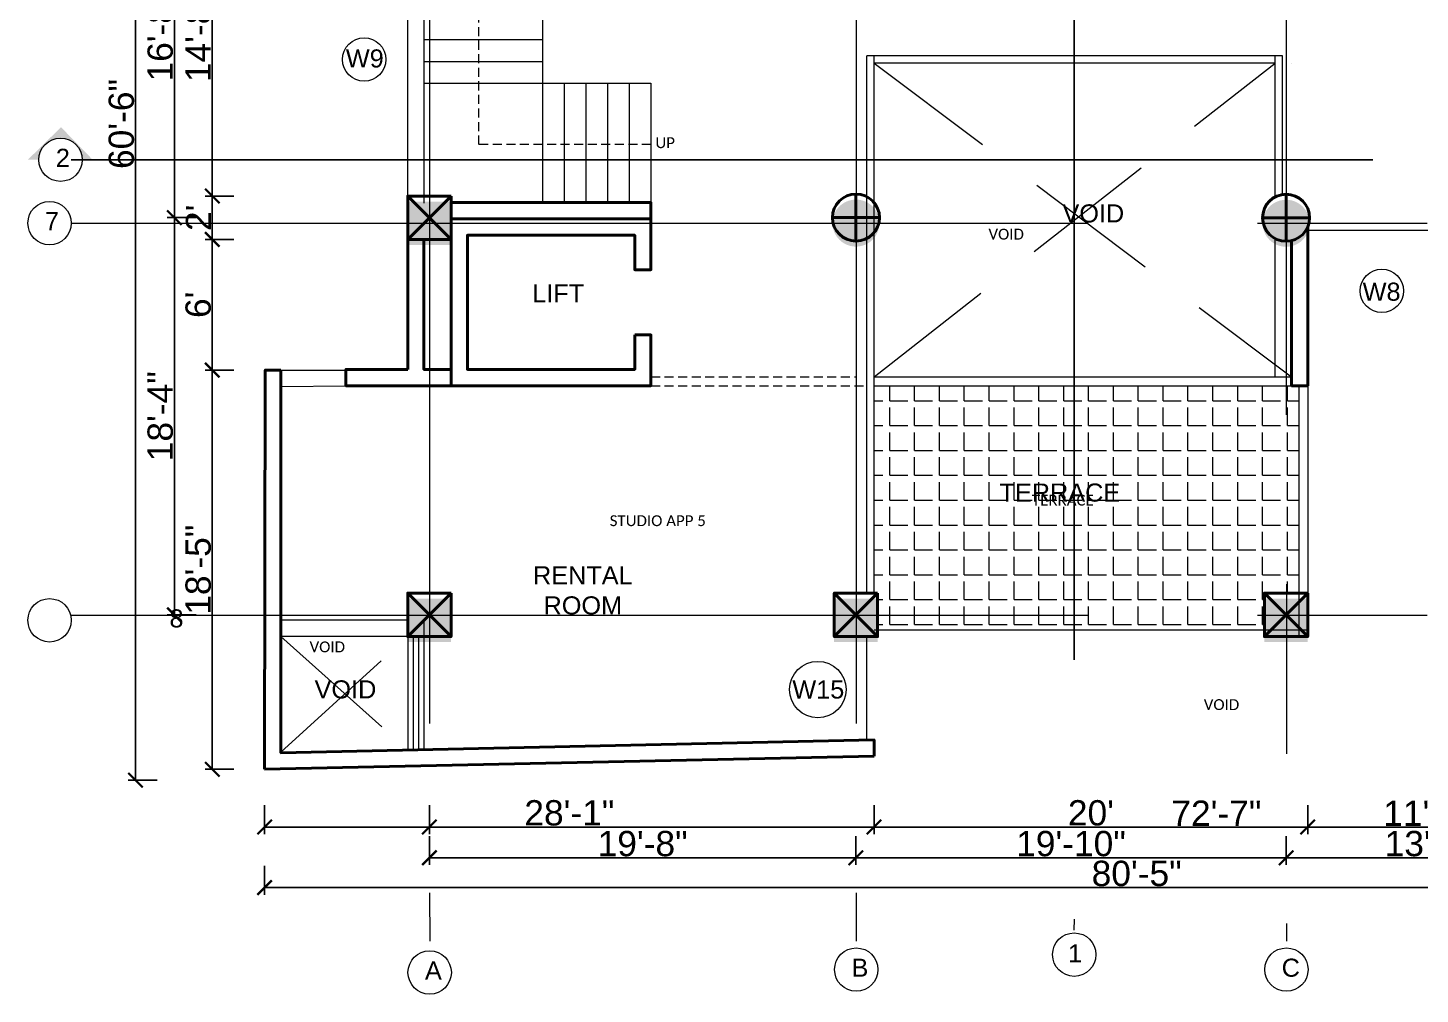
# Model space of a CAD drawing. Header units: inches. Extents: x 0 to 179512, y -43395 to -31716.
# Drawn here: x 175152 to 175922, y -38402 to -37868 of the extents above; entities that cross this region are included whole.
import ezdxf

# ---------------------------------------------------------------- set-up
doc = ezdxf.new("R2010")
doc.units = ezdxf.units.IN
doc.header["$LTSCALE"] = 10
doc.header["$MEASUREMENT"] = 0
for name, pattern in [('ACAD_ISO04W100', [30, 24, -3, 0, -3]), ('CENTER2', [1.125, 0.75, -0.125, 0.125, -0.125]), ('DASHED', [0.75, 0.5, -0.25])]:
    doc.linetypes.add(name, pattern=pattern)
doc.layers.get('Defpoints').update_dxf_attribs({"color": 215})
for name, color, linetype, lineweight in [('colum', 2, 'Continuous', 40), ('Grid name', 4, 'Continuous', 0), ('hatch', 95, 'Continuous', 0), ('NEW LETTERING', 3, 'Continuous', 0), ('OL_AR_Center line', 253, 'CENTER2', 13), ('OL_AR_Hatch', 253, 'Continuous', 15), ('OL_AR_SYMBOL', 1, 'Continuous', 5), ('OL_AR_Text', 140, 'Continuous', 5), ('OL_AR_WALL', 255, 'Continuous', 40), ('section cut', 7, 'ACAD_ISO04W100', 25), ('window', 6, 'Continuous', 9)]:
    doc.layers.add(name, color=color, linetype=linetype, lineweight=lineweight)
doc.styles.add('1-16 Annotative Text', font='calibri.ttf', dxfattribs={"height": 0.0625})
doc.styles.add('arial', font='arial.ttf')
doc.styles.get("Standard").update_dxf_attribs({"font": 'arial.ttf'})
doc.dimstyles.new('Dim_OLA', dxfattribs={"dimscale": 2, "dimtxt": 7, "dimasz": 4, "dimexe": 2, "dimexo": 0.5, "dimgap": 0.3, "dimtad": 1, "dimdec": 0, "dimzin": 0, "dimdsep": 46, "dimlunit": 3, "dimtxsty": 'arial', "dimblk": 'ARCHTICK', "dimcen": 0.05, "dimadec": 0, "dimazin": 0, "dimtfac": 1, "dimtdec": 0, "dimtix": 1, "dimtmove": 2, "dimatfit": 3, "dimldrblk": 'DOT', "dimfxl": 6, "dimfxlon": 1, "dimtolj": 1, "dimtzin": 0, "dimarcsym": 0})

# ---------------------------------------------------------------- blocks, each defined once
blk = doc.blocks.new('_ArchTick')
at = {"color": 0, "linetype": 'ByBlock', "const_width": 0.15}
blk.add_lwpolyline([(-0.5, -0.5), (0.5, 0.5)], dxfattribs=at)
blk = doc.blocks.new('*D331')
at = {"layer": 'Defpoints', "color": 0, "transparency": 16777216}
for p in [(175860.05, -38180.16), (176279.5, -38180.16), (175860, -38204.11)]:
    blk.add_point(p, dxfattribs=at)
at = {"layer": 'OL_AR_Text', "color": 0, "lineweight": -2, "transparency": 16777216}
for p, q in [((176267.5, -38180.16), (176283.5, -38180.16)), ((176279.5, -38204.11), (176279.5, -38180.16)), ((176267.5, -38204.11), (176283.5, -38204.11))]:
    blk.add_line(p, q, dxfattribs=at)
at = {"layer": 'OL_AR_Text', "color": 0, "lineweight": -2, "transparency": 16777216, "xscale": 8, "yscale": 8, "zscale": 8}
for p, rotation in [((176279.5, -38180.16), 90), ((176279.5, -38204.11), 270)]:
    blk.add_blockref('_ArchTick', p, dxfattribs=dict(at, rotation=rotation))
at = {"layer": 'OL_AR_Text', "color": 0, "transparency": 16777216, "insert": (176271.87, -38192.13), "char_height": 14, "attachment_point": 5, "rotation": 90, "style": 'arial'}
blk.add_mtext("\\A1;2'", dxfattribs=at)
blk = doc.blocks.new('_Dot')
at = {"color": 0, "linetype": 'ByBlock', "lineweight": -2}
blk.add_line((-0.5, 0), (-1, 0), dxfattribs=at)
at = {"color": 0, "linetype": 'ByBlock', "const_width": 0.5}
blk.add_lwpolyline([(-0.25, 0, 1), (0.25, 0, 1)], format="xyb", close=True, dxfattribs=at)
blk = doc.blocks.new('*D332')
at = {"layer": 'Defpoints', "color": 0, "transparency": 16777216}
for p in [(175860, -38065.47), (176279.5, -38065.47), (175860.05, -38180.16)]:
    blk.add_point(p, dxfattribs=at)
at = {"layer": 'OL_AR_Text', "color": 0, "lineweight": -2, "transparency": 16777216}
for p, q in [((176267.5, -38065.47), (176283.5, -38065.47)), ((176279.5, -38180.16), (176279.5, -38065.47)), ((176267.5, -38180.16), (176283.5, -38180.16))]:
    blk.add_line(p, q, dxfattribs=at)
at = {"layer": 'OL_AR_Text', "color": 0, "lineweight": -2, "transparency": 16777216, "xscale": 8, "yscale": 8, "zscale": 8}
for p, rotation in [((176279.5, -38065.47), 90), ((176279.5, -38180.16), 270)]:
    blk.add_blockref('_ArchTick', p, dxfattribs=dict(at, rotation=rotation))
at = {"layer": 'OL_AR_Text', "color": 0, "transparency": 16777216, "insert": (176271.75, -38122.81), "char_height": 14, "attachment_point": 5, "rotation": 90, "style": 'arial'}
blk.add_mtext('\\A1;9\'-7"', dxfattribs=at)
blk = doc.blocks.new('*D333')
at = {"layer": 'Defpoints', "color": 0, "transparency": 16777216}
for p in [(175859.07, -37979.46), (176279.5, -37979.46), (175860, -38065.47)]:
    blk.add_point(p, dxfattribs=at)
at = {"layer": 'OL_AR_Text', "color": 0, "lineweight": -2, "transparency": 16777216}
for p, q in [((176267.5, -37979.46), (176283.5, -37979.46)), ((176279.5, -38065.47), (176279.5, -37979.46)), ((176267.5, -38065.47), (176283.5, -38065.47))]:
    blk.add_line(p, q, dxfattribs=at)
at = {"layer": 'OL_AR_Text', "color": 0, "lineweight": -2, "transparency": 16777216, "xscale": 8, "yscale": 8, "zscale": 8}
for p, rotation in [((176279.5, -37979.46), 90), ((176279.5, -38065.47), 270)]:
    blk.add_blockref('_ArchTick', p, dxfattribs=dict(at, rotation=rotation))
at = {"layer": 'OL_AR_Text', "color": 0, "transparency": 16777216, "insert": (176271.87, -38022.46), "char_height": 14, "attachment_point": 5, "rotation": 90, "style": 'arial'}
blk.add_mtext('\\A1;7\'-2"', dxfattribs=at)
blk = doc.blocks.new('*D334')
at = {"layer": 'Defpoints', "color": 0, "transparency": 16777216}
for p in [(176019.82, -37955.93), (176279.5, -37955.93), (175859.07, -37979.46)]:
    blk.add_point(p, dxfattribs=at)
at = {"layer": 'OL_AR_Text', "color": 0, "lineweight": -2, "transparency": 16777216}
for p, q in [((176267.5, -37955.93), (176283.5, -37955.93)), ((176279.5, -37979.46), (176279.5, -37955.93)), ((176267.5, -37979.46), (176283.5, -37979.46))]:
    blk.add_line(p, q, dxfattribs=at)
at = {"layer": 'OL_AR_Text', "color": 0, "lineweight": -2, "transparency": 16777216, "xscale": 8, "yscale": 8, "zscale": 8}
for p, rotation in [((176279.5, -37955.93), 90), ((176279.5, -37979.46), 270)]:
    blk.add_blockref('_ArchTick', p, dxfattribs=dict(at, rotation=rotation))
at = {"layer": 'OL_AR_Text', "color": 0, "transparency": 16777216, "insert": (176271.87, -37967.69), "char_height": 14, "attachment_point": 5, "rotation": 90, "style": 'arial'}
blk.add_mtext("\\A1;2'", dxfattribs=at)
blk = doc.blocks.new('*D346')
at = {"layer": 'Defpoints', "color": 0, "transparency": 16777216}
for p in [(175620.1, -38265.87), (175282.93, -38277.94), (175620.1, -38309.5)]:
    blk.add_point(p, dxfattribs=at)
at = {"layer": 'OL_AR_Text', "color": 0, "lineweight": -2, "transparency": 16777216}
for p, q in [((175282.93, -38297.5), (175282.93, -38313.5)), ((175620.1, -38297.5), (175620.1, -38313.5)), ((175282.93, -38309.5), (175620.1, -38309.5))]:
    blk.add_line(p, q, dxfattribs=at)
at = {"layer": 'OL_AR_Text', "color": 0, "lineweight": -2, "transparency": 16777216, "xscale": 8, "yscale": 8, "zscale": 8, "rotation": 180}
blk.add_blockref('_ArchTick', (175282.93, -38309.5), dxfattribs=at)
at = {"layer": 'OL_AR_Text', "color": 0, "lineweight": -2, "transparency": 16777216, "xscale": 8, "yscale": 8, "zscale": 8}
blk.add_blockref('_ArchTick', (175620.1, -38309.5), dxfattribs=at)
at = {"layer": 'OL_AR_Text', "color": 0, "transparency": 16777216, "insert": (175451.52, -38301.75), "char_height": 14, "attachment_point": 5, "style": 'arial'}
blk.add_mtext('\\A1;28\'-1"', dxfattribs=at)
blk = doc.blocks.new('*D347')
at = {"layer": 'Defpoints', "color": 0, "transparency": 16777216}
for p in [(175860, -38204.5), (175620.1, -38265.87), (175860, -38309.5)]:
    blk.add_point(p, dxfattribs=at)
at = {"layer": 'OL_AR_Text', "color": 0, "lineweight": -2, "transparency": 16777216}
for p, q in [((175620.1, -38297.5), (175620.1, -38313.5)), ((175860, -38297.5), (175860, -38313.5)), ((175620.1, -38309.5), (175860, -38309.5))]:
    blk.add_line(p, q, dxfattribs=at)
at = {"layer": 'OL_AR_Text', "color": 0, "lineweight": -2, "transparency": 16777216, "xscale": 8, "yscale": 8, "zscale": 8, "rotation": 180}
blk.add_blockref('_ArchTick', (175620.1, -38309.5), dxfattribs=at)
at = {"layer": 'OL_AR_Text', "color": 0, "lineweight": -2, "transparency": 16777216, "xscale": 8, "yscale": 8, "zscale": 8}
blk.add_blockref('_ArchTick', (175860, -38309.5), dxfattribs=at)
at = {"layer": 'OL_AR_Text', "color": 0, "transparency": 16777216, "insert": (175740.05, -38301.75), "char_height": 14, "attachment_point": 5, "style": 'arial'}
blk.add_mtext("\\A1;20'", dxfattribs=at)
blk = doc.blocks.new('*D348')
at = {"layer": 'Defpoints', "color": 0, "transparency": 16777216}
for p in [(175993.33, -37982.96), (175860, -38204.5), (175993.33, -38309.5)]:
    blk.add_point(p, dxfattribs=at)
at = {"layer": 'OL_AR_Text', "color": 0, "lineweight": -2, "transparency": 16777216}
for p, q in [((175860, -38297.5), (175860, -38313.5)), ((175993.33, -38297.5), (175993.33, -38313.5)), ((175860, -38309.5), (175993.33, -38309.5))]:
    blk.add_line(p, q, dxfattribs=at)
at = {"layer": 'OL_AR_Text', "color": 0, "lineweight": -2, "transparency": 16777216, "xscale": 8, "yscale": 8, "zscale": 8, "rotation": 180}
blk.add_blockref('_ArchTick', (175860, -38309.5), dxfattribs=at)
at = {"layer": 'OL_AR_Text', "color": 0, "lineweight": -2, "transparency": 16777216, "xscale": 8, "yscale": 8, "zscale": 8}
blk.add_blockref('_ArchTick', (175993.33, -38309.5), dxfattribs=at)
at = {"layer": 'OL_AR_Text', "color": 0, "transparency": 16777216, "insert": (175926.67, -38301.87), "char_height": 14, "attachment_point": 5, "style": 'arial'}
blk.add_mtext('\\A1;11\'-1"', dxfattribs=at)
blk = doc.blocks.new('*D353')
at = {"layer": 'Defpoints', "color": 0, "transparency": 16777216}
for p in [(176244.81, -37981.56), (175374.1, -38192.16), (175374.1, -38309.5)]:
    blk.add_point(p, dxfattribs=at)
at = {"layer": 'OL_AR_Text', "color": 0, "lineweight": -2, "transparency": 16777216}
for p, q in [((175374.1, -38297.5), (175374.1, -38313.5)), ((176244.81, -38297.5), (176244.81, -38313.5)), ((176244.81, -38309.5), (175374.1, -38309.5))]:
    blk.add_line(p, q, dxfattribs=at)
at = {"layer": 'OL_AR_Text', "color": 0, "lineweight": -2, "transparency": 16777216, "xscale": 8, "yscale": 8, "zscale": 8, "rotation": 180}
blk.add_blockref('_ArchTick', (175374.1, -38309.5), dxfattribs=at)
at = {"layer": 'OL_AR_Text', "color": 0, "lineweight": -2, "transparency": 16777216, "xscale": 8, "yscale": 8, "zscale": 8}
blk.add_blockref('_ArchTick', (176244.81, -38309.5), dxfattribs=at)
at = {"layer": 'OL_AR_Text', "color": 0, "transparency": 16777216, "insert": (175809.46, -38301.87), "char_height": 14, "attachment_point": 5, "style": 'arial'}
blk.add_mtext('\\A1;72\'-7"', dxfattribs=at)
blk = doc.blocks.new('*D354')
at = {"layer": 'Defpoints', "color": 0, "transparency": 16777216}
for p in [(175374.1, -38192.16), (175610.03, -38192.16), (175610.03, -38326.5)]:
    blk.add_point(p, dxfattribs=at)
at = {"layer": 'OL_AR_Text', "color": 0, "lineweight": -2, "transparency": 16777216}
for p, q in [((175374.1, -38314.5), (175374.1, -38330.5)), ((175610.03, -38314.5), (175610.03, -38330.5)), ((175374.1, -38326.5), (175610.03, -38326.5))]:
    blk.add_line(p, q, dxfattribs=at)
at = {"layer": 'OL_AR_Text', "color": 0, "lineweight": -2, "transparency": 16777216, "xscale": 8, "yscale": 8, "zscale": 8, "rotation": 180}
blk.add_blockref('_ArchTick', (175374.1, -38326.5), dxfattribs=at)
at = {"layer": 'OL_AR_Text', "color": 0, "lineweight": -2, "transparency": 16777216, "xscale": 8, "yscale": 8, "zscale": 8}
blk.add_blockref('_ArchTick', (175610.03, -38326.5), dxfattribs=at)
at = {"layer": 'OL_AR_Text', "color": 0, "transparency": 16777216, "insert": (175492.07, -38318.75), "char_height": 14, "attachment_point": 5, "style": 'arial'}
blk.add_mtext('\\A1;19\'-8"', dxfattribs=at)
blk = doc.blocks.new('*D355')
at = {"layer": 'Defpoints', "color": 0, "transparency": 16777216}
for p in [(175610.03, -38192.16), (175848.05, -38192.16), (175848.05, -38326.5)]:
    blk.add_point(p, dxfattribs=at)
at = {"layer": 'OL_AR_Text', "color": 0, "lineweight": -2, "transparency": 16777216}
for p, q in [((175610.03, -38314.5), (175610.03, -38330.5)), ((175848.05, -38314.5), (175848.05, -38330.5)), ((175610.03, -38326.5), (175848.05, -38326.5))]:
    blk.add_line(p, q, dxfattribs=at)
at = {"layer": 'OL_AR_Text', "color": 0, "lineweight": -2, "transparency": 16777216, "xscale": 8, "yscale": 8, "zscale": 8, "rotation": 180}
blk.add_blockref('_ArchTick', (175610.03, -38326.5), dxfattribs=at)
at = {"layer": 'OL_AR_Text', "color": 0, "lineweight": -2, "transparency": 16777216, "xscale": 8, "yscale": 8, "zscale": 8}
blk.add_blockref('_ArchTick', (175848.05, -38326.5), dxfattribs=at)
at = {"layer": 'OL_AR_Text', "color": 0, "transparency": 16777216, "insert": (175729.04, -38318.75), "char_height": 14, "attachment_point": 5, "style": 'arial'}
blk.add_mtext('\\A1;19\'-10"', dxfattribs=at)
blk = doc.blocks.new('*D356')
at = {"layer": 'Defpoints', "color": 0, "transparency": 16777216}
for p in [(175848.05, -38192.16), (176006.82, -38192.16), (176006.82, -38326.5)]:
    blk.add_point(p, dxfattribs=at)
at = {"layer": 'OL_AR_Text', "color": 0, "lineweight": -2, "transparency": 16777216}
for p, q in [((175848.05, -38314.5), (175848.05, -38330.5)), ((176006.82, -38314.5), (176006.82, -38330.5)), ((175848.05, -38326.5), (176006.82, -38326.5))]:
    blk.add_line(p, q, dxfattribs=at)
at = {"layer": 'OL_AR_Text', "color": 0, "lineweight": -2, "transparency": 16777216, "xscale": 8, "yscale": 8, "zscale": 8, "rotation": 180}
blk.add_blockref('_ArchTick', (175848.05, -38326.5), dxfattribs=at)
at = {"layer": 'OL_AR_Text', "color": 0, "lineweight": -2, "transparency": 16777216, "xscale": 8, "yscale": 8, "zscale": 8}
blk.add_blockref('_ArchTick', (176006.82, -38326.5), dxfattribs=at)
at = {"layer": 'OL_AR_Text', "color": 0, "transparency": 16777216, "insert": (175927.44, -38318.75), "char_height": 14, "attachment_point": 5, "style": 'arial'}
blk.add_mtext('\\A1;13\'-3"', dxfattribs=at)
blk = doc.blocks.new('*D358')
at = {"layer": 'Defpoints', "color": 0, "transparency": 16777216}
for p in [(175282.93, -38308.5), (176247.81, -38306.5), (176247.81, -38343)]:
    blk.add_point(p, dxfattribs=at)
at = {"layer": 'OL_AR_Text', "color": 0, "lineweight": -2, "transparency": 16777216}
for p, q in [((175282.93, -38331), (175282.93, -38347)), ((176247.81, -38331), (176247.81, -38347)), ((175282.93, -38343), (176247.81, -38343))]:
    blk.add_line(p, q, dxfattribs=at)
at = {"layer": 'OL_AR_Text', "color": 0, "lineweight": -2, "transparency": 16777216, "xscale": 8, "yscale": 8, "zscale": 8, "rotation": 180}
blk.add_blockref('_ArchTick', (175282.93, -38343), dxfattribs=at)
at = {"layer": 'OL_AR_Text', "color": 0, "lineweight": -2, "transparency": 16777216, "xscale": 8, "yscale": 8, "zscale": 8}
blk.add_blockref('_ArchTick', (176247.81, -38343), dxfattribs=at)
at = {"layer": 'OL_AR_Text', "color": 0, "transparency": 16777216, "insert": (175765.37, -38335.25), "char_height": 14, "attachment_point": 5, "style": 'arial'}
blk.add_mtext('\\A1;80\'-5"', dxfattribs=at)
blk = doc.blocks.new('*D359')
at = {"layer": 'Defpoints', "color": 0, "transparency": 16777216}
for p in [(175254, -38056.82), (175282.93, -38056.82), (175282.93, -38277.59)]:
    blk.add_point(p, dxfattribs=at)
at = {"layer": 'OL_AR_Text', "color": 0, "lineweight": -2, "transparency": 16777216}
for p, q in [((175266, -38056.82), (175250, -38056.82)), ((175254, -38277.59), (175254, -38056.82)), ((175266, -38277.59), (175250, -38277.59))]:
    blk.add_line(p, q, dxfattribs=at)
at = {"layer": 'OL_AR_Text', "color": 0, "lineweight": -2, "transparency": 16777216, "xscale": 8, "yscale": 8, "zscale": 8}
for p, rotation in [((175254, -38056.82), 90), ((175254, -38277.59), 270)]:
    blk.add_blockref('_ArchTick', p, dxfattribs=dict(at, rotation=rotation))
at = {"layer": 'OL_AR_Text', "color": 0, "transparency": 16777216, "insert": (175246.25, -38167.2), "char_height": 14, "attachment_point": 5, "rotation": 90, "style": 'arial'}
blk.add_mtext('\\A1;18\'-5"', dxfattribs=at)
blk = doc.blocks.new('*D360')
at = {"layer": 'Defpoints', "color": 0, "transparency": 16777216}
for p in [(175254, -37984.56), (175362.1, -37984.56), (175282.93, -38056.82)]:
    blk.add_point(p, dxfattribs=at)
at = {"layer": 'OL_AR_Text', "color": 0, "lineweight": -2, "transparency": 16777216}
for p, q in [((175266, -37984.56), (175250, -37984.56)), ((175254, -38056.82), (175254, -37984.56)), ((175266, -38056.82), (175250, -38056.82))]:
    blk.add_line(p, q, dxfattribs=at)
at = {"layer": 'OL_AR_Text', "color": 0, "lineweight": -2, "transparency": 16777216, "xscale": 8, "yscale": 8, "zscale": 8}
for p, rotation in [((175254, -37984.56), 90), ((175254, -38056.82), 270)]:
    blk.add_blockref('_ArchTick', p, dxfattribs=dict(at, rotation=rotation))
at = {"layer": 'OL_AR_Text', "color": 0, "transparency": 16777216, "insert": (175246.25, -38020.69), "char_height": 14, "attachment_point": 5, "rotation": 90, "style": 'arial'}
blk.add_mtext("\\A1;6'", dxfattribs=at)
blk = doc.blocks.new('*D361')
at = {"layer": 'Defpoints', "color": 0, "transparency": 16777216}
for p in [(175254, -37960.56), (175362.1, -37960.56), (175362.1, -37984.56)]:
    blk.add_point(p, dxfattribs=at)
at = {"layer": 'OL_AR_Text', "color": 0, "lineweight": -2, "transparency": 16777216}
for p, q in [((175266, -37960.56), (175250, -37960.56)), ((175254, -37984.56), (175254, -37960.56)), ((175266, -37984.56), (175250, -37984.56))]:
    blk.add_line(p, q, dxfattribs=at)
at = {"layer": 'OL_AR_Text', "color": 0, "lineweight": -2, "transparency": 16777216, "xscale": 8, "yscale": 8, "zscale": 8}
for p, rotation in [((175254, -37960.56), 90), ((175254, -37984.56), 270)]:
    blk.add_blockref('_ArchTick', p, dxfattribs=dict(at, rotation=rotation))
at = {"layer": 'OL_AR_Text', "color": 0, "transparency": 16777216, "insert": (175246.37, -37972.56), "char_height": 14, "attachment_point": 5, "rotation": 90, "style": 'arial'}
blk.add_mtext("\\A1;2'", dxfattribs=at)
blk = doc.blocks.new('*D362')
at = {"layer": 'Defpoints', "color": 0, "transparency": 16777216}
for p in [(175254, -37784.71), (175362.03, -37784.71), (175362.1, -37960.56)]:
    blk.add_point(p, dxfattribs=at)
at = {"layer": 'OL_AR_Text', "color": 0, "lineweight": -2, "transparency": 16777216}
for p, q in [((175266, -37784.71), (175250, -37784.71)), ((175254, -37960.56), (175254, -37784.71)), ((175266, -37960.56), (175250, -37960.56))]:
    blk.add_line(p, q, dxfattribs=at)
at = {"layer": 'OL_AR_Text', "color": 0, "lineweight": -2, "transparency": 16777216, "xscale": 8, "yscale": 8, "zscale": 8}
for p, rotation in [((175254, -37784.71), 90), ((175254, -37960.56), 270)]:
    blk.add_blockref('_ArchTick', p, dxfattribs=dict(at, rotation=rotation))
at = {"layer": 'OL_AR_Text', "color": 0, "transparency": 16777216, "insert": (175246.25, -37872.64), "char_height": 14, "attachment_point": 5, "rotation": 90, "style": 'arial'}
blk.add_mtext('\\A1;14\'-8"', dxfattribs=at)
blk = doc.blocks.new('*D364')
at = {"layer": 'Defpoints', "color": 0, "transparency": 16777216}
for p in [(175233, -37972.46), (175374.2, -37972.46), (175374.1, -38192.16)]:
    blk.add_point(p, dxfattribs=at)
at = {"layer": 'OL_AR_Text', "color": 0, "lineweight": -2, "transparency": 16777216}
for p, q in [((175245, -37972.46), (175229, -37972.46)), ((175233, -38192.16), (175233, -37972.46)), ((175245, -38192.16), (175229, -38192.16))]:
    blk.add_line(p, q, dxfattribs=at)
at = {"layer": 'OL_AR_Text', "color": 0, "lineweight": -2, "transparency": 16777216, "xscale": 8, "yscale": 8, "zscale": 8}
for p, rotation in [((175233, -37972.46), 90), ((175233, -38192.16), 270)]:
    blk.add_blockref('_ArchTick', p, dxfattribs=dict(at, rotation=rotation))
at = {"layer": 'OL_AR_Text', "color": 0, "transparency": 16777216, "insert": (175225.25, -38082.31), "char_height": 14, "attachment_point": 5, "rotation": 90, "style": 'arial'}
blk.add_mtext('\\A1;18\'-4"', dxfattribs=at)
blk = doc.blocks.new('*D365')
at = {"layer": 'Defpoints', "color": 0, "transparency": 16777216}
for p in [(175233, -37772.11), (175610.09, -37772.11), (175374.2, -37972.46)]:
    blk.add_point(p, dxfattribs=at)
at = {"layer": 'OL_AR_Text', "color": 0, "lineweight": -2, "transparency": 16777216}
for p, q in [((175245, -37772.11), (175229, -37772.11)), ((175233, -37972.46), (175233, -37772.11)), ((175245, -37972.46), (175229, -37972.46))]:
    blk.add_line(p, q, dxfattribs=at)
at = {"layer": 'OL_AR_Text', "color": 0, "lineweight": -2, "transparency": 16777216, "xscale": 8, "yscale": 8, "zscale": 8}
for p, rotation in [((175233, -37772.11), 90), ((175233, -37972.46), 270)]:
    blk.add_blockref('_ArchTick', p, dxfattribs=dict(at, rotation=rotation))
at = {"layer": 'OL_AR_Text', "color": 0, "transparency": 16777216, "insert": (175225.25, -37872.29), "char_height": 14, "attachment_point": 5, "rotation": 90, "style": 'arial'}
blk.add_mtext('\\A1;16\'-8"', dxfattribs=at)
blk = doc.blocks.new('*D367')
at = {"layer": 'Defpoints', "color": 0, "transparency": 16777216}
for p in [(175211.5, -37557.78), (175255, -37557.78), (175254, -38283.59)]:
    blk.add_point(p, dxfattribs=at)
at = {"layer": 'OL_AR_Text', "color": 0, "lineweight": -2, "transparency": 16777216}
for p, q in [((175223.5, -37557.78), (175207.5, -37557.78)), ((175211.5, -38283.59), (175211.5, -37557.78)), ((175223.5, -38283.59), (175207.5, -38283.59))]:
    blk.add_line(p, q, dxfattribs=at)
at = {"layer": 'OL_AR_Text', "color": 0, "lineweight": -2, "transparency": 16777216, "xscale": 8, "yscale": 8, "zscale": 8}
for p, rotation in [((175211.5, -37557.78), 90), ((175211.5, -38283.59), 270)]:
    blk.add_blockref('_ArchTick', p, dxfattribs=dict(at, rotation=rotation))
at = {"layer": 'OL_AR_Text', "color": 0, "transparency": 16777216, "insert": (175203.75, -37920.69), "char_height": 14, "attachment_point": 5, "rotation": 90, "style": 'arial'}
blk.add_mtext('\\A1;60\'-6"', dxfattribs=at)

msp = doc.modelspace()

# ---------------------------------------------------------------- hatches: boundary and pattern name
at = {"layer": 'Grid name'}
h = msp.add_hatch(color=256, dxfattribs=at)
h.dxf.hatch_style = 1
h.paths.add_polyline_path([(175170.31, -37922.46), (175151.96, -37940.45), (175157.96, -37940.48, -0.420556), (175170.2, -37928.46)])
h.paths.add_polyline_path([(175170.31, -37922.46), (175170.2, -37928.46, -0.40853), (175181.96, -37940.45, -0.0027), (175181.96, -37940.58), (175187.96, -37940.61)])
at = {"layer": 'hatch', "transparency": 33554536}
h = msp.add_hatch(dxfattribs=at)
h.set_pattern_fill('AR-CONC', color=256, angle=360)
h.set_pattern_definition([(50, (0, 0), (7.17260183, -0.62752135), [0.75, -8.25]), (355, (0, 0), (-1.38751334, 7.52192134), [0.6, -6.6]), (100.4514445, (0.598, -0.052), (5.78508847, 6.8943999), [0.63740192, -7.01142112]), (46.1842, (5e-16, 2), (10.6724133, -1.6551928), [1.125, -12.375]), (96.6356355, (0.889, 1.862), (9.34661946, 9.741186), [0.9561034, -10.5171376]), (351.184164, (5e-16, 2), (9.34661945, 9.741186), [0.9, -9.9]), (21, (1, 1.5), (5.96907052, -4.0261889), [0.75, -8.25]), (326, (1, 1.5), (2.43315332, 7.25150045), [0.6, -6.6]), (71.4514447, (1.4974, 1.1645), (8.40222377, 3.22531153), [0.6374019, -7.01142112]), (37.5, (0, 0), (0.121598553, 3.32893854), [0, -6.52, 0, -6.7, 0, -6.625]), (7.5, (0, 0), (2.630695374, 3.94411712), [0, -3.82, 0, -6.37, 0, -2.525]), (327.5, (-2.23, 5e-16), (5.33822436, -0.225548717), [0, -2.5, 0, -7.8, 0, -10.35]), (317.5, (-3.23, 8e-16), (5.83186169, 1.00104982), [0, -3.25, 0, -5.18, 0, -7.35])])
h.paths.add_polyline_path([(175882.05, -37415.41), (175860.05, -37415.41), (175871.05, -37426.41)])
h.paths.add_polyline_path([(175882.05, -37415.41), (175871.05, -37426.41), (175882.05, -37437.41)])
h.paths.add_polyline_path([(175860.05, -37415.41), (175860.05, -37437.41), (175871.05, -37426.41)])
h.paths.add_polyline_path([(175871.05, -37426.41), (175860.05, -37437.41), (175882.05, -37437.41)])
h.paths.add_polyline_path([(176079.52, -37415.47), (176057.52, -37415.47), (176068.52, -37426.47)])
h.paths.add_polyline_path([(176057.52, -37415.47), (176057.52, -37437.47), (176068.52, -37426.47)])
h.paths.add_polyline_path([(176068.52, -37426.47), (176057.52, -37437.47), (176079.52, -37437.47)])
h.paths.add_polyline_path([(176079.52, -37415.47), (176068.52, -37426.47), (176079.52, -37437.47)])
h.paths.add_polyline_path([(175374.1, -37618.47), (175362.1, -37606.47), (175362.1, -37630.47)])
h.paths.add_polyline_path([(175386.1, -37606.47), (175362.1, -37606.47), (175374.1, -37618.47)])
h.paths.add_polyline_path([(175386.1, -37606.47), (175374.1, -37618.47), (175386.1, -37630.47)])
h.paths.add_polyline_path([(175374.1, -37618.47), (175362.1, -37630.47), (175386.1, -37630.47)])
h.paths.add_polyline_path([(175620.17, -37608.47), (175600.17, -37608.47), (175610.17, -37618.47)])
h.paths.add_polyline_path([(175610.17, -37618.47), (175600.17, -37608.47), (175600.17, -37628.47)])
h.paths.add_polyline_path([(175610.17, -37618.47), (175600.17, -37628.47), (175620.17, -37628.47)])
h.paths.add_polyline_path([(175620.17, -37608.47), (175610.17, -37618.47), (175620.17, -37628.47)])
h.paths.add_polyline_path([(175871.05, -37592.61), (175860.05, -37581.61), (175860.05, -37603.61)])
h.paths.add_polyline_path([(175882.05, -37581.61), (175860.05, -37581.61), (175871.05, -37592.61)])
h.paths.add_polyline_path([(175882.05, -37581.61), (175871.05, -37592.61), (175882.05, -37603.61)])
h.paths.add_polyline_path([(175871.05, -37592.61), (175860.05, -37603.61), (175882.05, -37603.61)])
h.paths.add_polyline_path([(175860.1, -37606.42), (175836.1, -37606.42), (175848.1, -37618.42)])
h.paths.add_polyline_path([(175848.1, -37618.42), (175836.1, -37606.42), (175836.1, -37630.42)])
h.paths.add_polyline_path([(175848.1, -37618.42), (175836.1, -37630.42), (175860.1, -37630.42)])
h.paths.add_polyline_path([(175860.1, -37606.42), (175848.1, -37618.42), (175860.1, -37630.42)])
h.paths.add_polyline_path([(176016.86, -37608.47), (175996.86, -37608.47), (176006.86, -37618.47)])
h.paths.add_polyline_path([(176006.86, -37618.47), (175996.86, -37608.47), (175996.86, -37628.47)])
h.paths.add_polyline_path([(176006.86, -37618.47), (175996.86, -37628.47), (176016.86, -37628.47)])
h.paths.add_polyline_path([(176016.86, -37608.47), (176006.86, -37618.47), (176016.86, -37628.47)])
h.paths.add_polyline_path([(176076.77, -37581.61), (176054.77, -37581.61), (176065.77, -37592.61)])
h.paths.add_polyline_path([(176076.77, -37581.61), (176065.77, -37592.61), (176076.77, -37603.61)])
h.paths.add_polyline_path([(176065.77, -37592.61), (176054.77, -37603.61), (176076.77, -37603.61)])
h.paths.add_polyline_path([(176065.77, -37592.61), (176054.77, -37581.61), (176054.77, -37603.61)])
h.paths.add_polyline_path([(176184.73, -37608.47), (176164.73, -37608.47), (176174.73, -37618.47)])
h.paths.add_polyline_path([(176174.73, -37618.47), (176164.73, -37608.47), (176164.73, -37628.47)])
h.paths.add_polyline_path([(176174.73, -37618.47), (176164.73, -37628.47), (176184.73, -37628.47)])
h.paths.add_polyline_path([(176184.73, -37608.47), (176174.73, -37618.47), (176184.73, -37628.47)])
h.paths.add_polyline_path([(175386.1, -37765.41), (175362.1, -37765.41), (175374.1, -37777.41)])
h.paths.add_polyline_path([(175374.1, -37777.41), (175362.1, -37765.41), (175362.1, -37789.41)])
h.paths.add_polyline_path([(175374.1, -37777.41), (175362.1, -37789.41), (175386.1, -37789.41)])
h.paths.add_polyline_path([(175386.1, -37765.41), (175374.1, -37777.41), (175386.1, -37789.41)])
h.paths.add_polyline_path([(175610.08, -37762.41), (175610.08, -37777.41), (175625.08, -37777.41, 0.414214)])
h.paths.add_polyline_path([(175610.08, -37762.41, 0.414214), (175595.08, -37777.41), (175610.08, -37777.41)])
h.paths.add_polyline_path([(175610.08, -37777.41), (175595.08, -37777.41, 0.414214), (175610.08, -37792.41)])
h.paths.add_polyline_path([(175625.08, -37777.41), (175610.08, -37777.41), (175610.08, -37792.41, 0.414214)])
h.paths.add_polyline_path([(175848.05, -37766.41, 0.414214), (175837.05, -37777.41), (175848.05, -37777.41)])
h.paths.add_polyline_path([(175848.05, -37766.41), (175848.05, -37777.41), (175859.05, -37777.41, 0.414214)])
h.paths.add_polyline_path([(175859.05, -37777.41), (175848.05, -37777.41), (175848.05, -37788.41, 0.414214)])
h.paths.add_polyline_path([(175848.05, -37777.41), (175837.05, -37777.41, 0.414214), (175848.05, -37788.41)])
h.paths.add_polyline_path([(176017.82, -37766.41), (175995.82, -37766.41), (176006.82, -37777.41)])
h.paths.add_polyline_path([(176006.82, -37777.41), (175995.82, -37766.41), (175995.82, -37788.41)])
h.paths.add_polyline_path([(176017.82, -37766.41), (176006.82, -37777.41), (176017.82, -37788.41)])
h.paths.add_polyline_path([(176006.82, -37777.41), (175995.82, -37788.41), (176017.82, -37788.41)])
h.paths.add_polyline_path([(176184.73, -37767.41), (176164.73, -37767.41), (176174.73, -37777.41)])
h.paths.add_polyline_path([(176174.73, -37777.41), (176164.73, -37767.41), (176164.73, -37787.41)])
h.paths.add_polyline_path([(176174.73, -37777.41), (176164.73, -37787.41), (176184.73, -37787.41)])
h.paths.add_polyline_path([(176184.73, -37767.41), (176174.73, -37777.41), (176184.73, -37787.41)])
h.paths.add_polyline_path([(175386.1, -37963.6), (175362.1, -37963.6), (175374.1, -37975.6)])
h.paths.add_polyline_path([(175374.1, -37975.6), (175362.1, -37963.6), (175362.1, -37987.6)])
h.paths.add_polyline_path([(175374.1, -37975.6), (175362.1, -37987.6), (175386.1, -37987.6)])
h.paths.add_polyline_path([(175386.1, -37963.6), (175374.1, -37975.6), (175386.1, -37987.6)])
h.paths.add_polyline_path([(175610.08, -37962.5, 0.414214), (175597.08, -37975.5), (175610.08, -37975.5)])
h.paths.add_polyline_path([(175610.08, -37962.5), (175610.08, -37975.5), (175623.08, -37975.5, 0.414214)])
h.paths.add_polyline_path([(175623.08, -37975.5), (175610.08, -37975.5), (175610.08, -37988.5, 0.414214)])
h.paths.add_polyline_path([(175610.08, -37975.5), (175597.08, -37975.5, 0.414214), (175610.08, -37988.5)])
h.paths.add_polyline_path([(175848.05, -37962.6), (175848.05, -37975.6), (175861.05, -37975.6, 0.414214)])
h.paths.add_polyline_path([(175848.05, -37962.6, 0.414214), (175835.05, -37975.6), (175848.05, -37975.6)])
h.paths.add_polyline_path([(175848.05, -37975.6), (175835.05, -37975.6, 0.414214), (175848.05, -37988.6)])
h.paths.add_polyline_path([(175861.05, -37975.6), (175848.05, -37975.6), (175848.05, -37988.6, 0.414214)])
h.paths.add_polyline_path([(176019.82, -37958.96), (175993.82, -37958.96), (176006.82, -37970.96)])
h.paths.add_polyline_path([(175993.82, -37958.96), (175993.82, -37982.96), (176006.82, -37970.96)])
h.paths.add_polyline_path([(176006.82, -37970.96), (175993.82, -37982.96), (176019.82, -37982.96)])
h.paths.add_polyline_path([(176019.82, -37958.96), (176006.82, -37970.96), (176019.82, -37982.96)])
h.paths.add_polyline_path([(176184.52, -37964.1), (176164.52, -37964.1), (176174.52, -37974.1)])
h.paths.add_polyline_path([(176184.52, -37964.1), (176174.52, -37974.1), (176184.52, -37984.1)])
h.paths.add_polyline_path([(176174.52, -37974.1), (176164.52, -37984.1), (176184.52, -37984.1)])
h.paths.add_polyline_path([(176164.52, -37964.1), (176164.52, -37984.1), (176174.52, -37974.1)])
h.paths.add_polyline_path([(175386.1, -38183.19), (175362.1, -38183.19), (175374.1, -38195.19)])
h.paths.add_polyline_path([(175362.1, -38183.19), (175362.1, -38207.19), (175374.1, -38195.19)])
h.paths.add_polyline_path([(175374.1, -38195.19), (175362.1, -38207.19), (175386.1, -38207.19)])
h.paths.add_polyline_path([(175386.1, -38183.19), (175374.1, -38195.19), (175386.1, -38207.19)])
h.paths.add_polyline_path([(175622.02, -38183.19), (175598.02, -38183.19), (175610.02, -38195.19)])
h.paths.add_polyline_path([(175622.02, -38183.19), (175610.02, -38195.19), (175622.02, -38207.19)])
h.paths.add_polyline_path([(175610.02, -38195.19), (175598.02, -38207.19), (175622.02, -38207.19)])
h.paths.add_polyline_path([(175598.02, -38183.19), (175598.02, -38207.19), (175610.02, -38195.19)])
h.paths.add_polyline_path([(175858.02, -38185.22), (175858.02, -38183.19), (175836.05, -38183.19), (175848.05, -38195.19)])
h.paths.add_polyline_path([(175836.05, -38183.19), (175836.05, -38207.19), (175848.05, -38195.19)])
h.paths.add_polyline_path([(175848.05, -38195.19), (175836.05, -38207.19), (175860.05, -38207.19)])
h.paths.add_polyline_path([(175860.02, -38183.22), (175860.02, -38183.19), (175858.02, -38183.19), (175858.02, -38185.22)], flags=17)
h.paths.add_polyline_path([(175848.05, -38195.19), (175860.05, -38207.19), (175860.05, -38183.19)])
h = msp.add_hatch(dxfattribs=at)
h.set_pattern_fill('ANGLE', color=256, scale=50)
h.set_pattern_definition([(0, (0, 0), (0, 13.75), [10, -3.75]), (90, (0, 0), (-13.75, 8e-16), [10, -3.75])])
h.paths.add_polyline_path([(175855, -38065.47), (175851, -38065.47), (175620.1, -38065.47), (175620.1, -38180.16), (175622.03, -38180.16), (175622.03, -38200.5), (175836.05, -38200.5), (175836.05, -38180.16), (175855, -38180.16)])
h.paths.add_polyline_path([(175705.85, -38135.74), (175743.46, -38135.74), (175743.46, -38121.2), (175705.85, -38121.2)], flags=24)

# ---------------------------------------------------------------- linework, layer by layer
at = {"layer": 'colum'}
for p, q in [((175386.1, -37984.56), (175362.1, -37960.56)), ((175362.1, -37984.56), (175386.1, -37960.56)), ((175610.09, -37959.47), (175610.09, -37985.47)), ((175848.05, -37959.56), (175848.05, -37985.56)), ((175623.09, -37972.47), (175597.09, -37972.47)), ((175861.05, -37972.56), (175835.05, -37972.56)), ((175386.1, -38204.16), (175362.1, -38180.16)), ((175362.1, -38204.16), (175386.1, -38180.16)), ((175622.03, -38204.16), (175598.03, -38180.16)), ((175598.03, -38204.16), (175622.03, -38180.16)), ((175860.05, -38204.16), (175836.05, -38180.16)), ((175836.05, -38204.16), (175860.05, -38180.16))]:
    msp.add_line(p, q, dxfattribs=at)
for points in [[(175386.1, -37960.56), (175386.1, -37984.56), (175362.1, -37984.56), (175362.1, -37960.56)], [(175386.1, -38180.16), (175386.1, -38204.16), (175362.1, -38204.16), (175362.1, -38180.16)], [(175622.03, -38180.16), (175622.03, -38204.16), (175598.03, -38204.16), (175598.03, -38180.16)], [(175860.05, -38180.16), (175860.05, -38204.16), (175836.05, -38204.16), (175836.05, -38180.16)]]:
    msp.add_lwpolyline(points, close=True, dxfattribs=at)
for centre in [(175610.09, -37972.47), (175848.05, -37972.56)]:
    msp.add_circle(centre, 13, dxfattribs=at)
at = {"layer": 'Grid name'}
for centre in [(175170.06, -37940.45), (175164, -37975.51), (175164, -38195.19), (175730.84, -38380.08), (175374.25, -38389.93), (175610.24, -38388.36), (175848.2, -38388.36)]:
    msp.add_circle(centre, 12, dxfattribs=at)
at = {"layer": 'NEW LETTERING'}
for centre, radius in [((175338, -37885), 12), ((175901, -38013), 12), ((175589, -38233.5), 15.63)]:
    msp.add_circle(centre, radius, dxfattribs=at)
at = {"layer": 'OL_AR_Center line', "ltscale": 75}
for p, q in [((175374.1, -36845.91), (175374.25, -38372.57)), ((175610.08, -36845.91), (175610.24, -38372.57)), ((175848.05, -37519.03), (175848.2, -38372.57)), ((175176, -37975.49), (176379, -37975.51)), ((175176, -38192.29), (176379, -38192.29))]:
    msp.add_line(p, q, dxfattribs=at)
at = {"layer": 'OL_AR_Hatch'}
for p, q in [((175436.69, -37850.05), (175436.69, -37964.19)), ((175371.03, -37874.05), (175436.69, -37874.05)), ((175371.03, -37886.05), (175436.69, -37886.05)), ((175371.03, -37898.05), (175496.69, -37898.05)), ((175448.69, -37898.05), (175448.69, -37964.19)), ((175460.69, -37898.05), (175460.69, -37964.19)), ((175472.69, -37898.05), (175472.69, -37964.19)), ((175484.69, -37898.05), (175484.69, -37964.19)), ((175496.69, -37898.05), (175496.69, -37964.19)), ((175362.1, -38195.16), (175291.93, -38195.16)), ((175371.1, -38194.44), (175371.1, -38266.7)), ((175362.1, -38204.16), (175291.93, -38204.16)), ((175362.1, -38204.16), (175362.1, -38266.89)), ((175362.1, -38204.16), (175362.1, -38266.89)), ((175371.1, -38204.16), (175371.1, -38266.7))]:
    msp.add_line(p, q, dxfattribs=at)
for points in [[(175846.06, -37883.05), (175616.1, -37883.05)], [(175842.06, -37887.05), (175620.1, -37887.05)], [(175859.07, -37979.46), (175941.75, -37979.46)]]:
    msp.add_lwpolyline(points, dxfattribs=at)
at = {"layer": 'OL_AR_SYMBOL', "linetype": 'DASHED', "ltscale": 15}
for p, q in [((175620.1, -38060.47), (175842.06, -37887.04)), ((175620.1, -37887.05), (175851, -38060.47)), ((175291.93, -38268.05), (175362.1, -38204.16)), ((175291.93, -38204.16), (175362.1, -38266.89))]:
    msp.add_line(p, q, dxfattribs=at)
at = {"layer": 'OL_AR_SYMBOL', "linetype": 'DASHED'}
for points in [[(175496.69, -37932.1), (175401.36, -37932.1), (175401.36, -37818.72), (175496.69, -37818.72)], [(175496.69, -38060.47), (175610.21, -38060.47)], [(175496.69, -38065.47), (175616.1, -38065.47)]]:
    msp.add_lwpolyline(points, dxfattribs=at)
at = {"layer": 'OL_AR_Text'}
for p, q in [((175291.93, -38056.82), (175327.93, -38056.82)), ((175291.93, -38065.82), (175327.93, -38065.47)), ((175730.71, -38360.5), (175730.69, -38366.5))]:
    msp.add_line(p, q, dxfattribs=at)
msp.add_lwpolyline([(175851.03, -37887.05), (175851.03, -37887.05)], dxfattribs=at)
at = {"layer": 'OL_AR_WALL'}
for p, q in [((175860, -37977.68), (175860, -38065.47)), ((175851.1, -37985.2), (175851, -38065.47)), ((175291.93, -38268.4), (175291.93, -38056.82))]:
    msp.add_line(p, q, dxfattribs=at)
for points in [[(175496.69, -37973.19), (175386.1, -37973.19), (175386.1, -37964.19), (175496.69, -37964.19)], [(175487.69, -38037.33), (175487.69, -38056.47), (175395.1, -38056.47), (175395.1, -37982.19), (175487.69, -37982.19), (175487.69, -38001.33), (175496.69, -38001.33), (175496.69, -37973.19), (175386.1, -37973.19), (175386.1, -38065.47), (175496.69, -38065.47), (175496.69, -38037.33)], [(175362.1, -38056.47), (175362.1, -37984.56), (175371.1, -37984.56), (175371.1, -38056.47), (175386.1, -38056.47), (175386.1, -38065.47), (175327.93, -38065.47), (175327.93, -38056.47)]]:
    msp.add_lwpolyline(points, close=True, dxfattribs=at)
for points in [[(175282.93, -38277.59), (175283.3, -38056.82), (175291.93, -38056.82)], [(175851, -38065.47), (175860, -38065.47)], [(175291.93, -38102.38), (175291.93, -38268.4), (175620.1, -38261.37), (175620.1, -38270.37)], [(175620.1, -38270.37), (175282.93, -38277.59)]]:
    msp.add_lwpolyline(points, dxfattribs=at)
at = {"layer": 'section cut', "ltscale": 3}
for p, q in [((175730.69, -37497.04), (175730.84, -38372.57)), ((175176, -37940.45), (176379.06, -37940.45))]:
    msp.add_line(p, q, dxfattribs=at)
at = {"layer": 'window'}
for p, q in [((175362.03, -37784.71), (175362.03, -37964.54)), ((175371.03, -37784.71), (175371.03, -37964.54)), ((175616.1, -38180.16), (175616.1, -37883.05)), ((175620.1, -38180.16), (175620.1, -37883.05)), ((175855, -38065.47), (175855, -38204.5)), ((175860, -38065.47), (175860, -38204.16)), ((175365.1, -38204.16), (175365.1, -38266.89)), ((175365.1, -38204.16), (175365.1, -38266.89)), ((175368.1, -38204.16), (175368.1, -38266.7)), ((175368.1, -38204.16), (175368.1, -38266.7)), ((175616.1, -38261.37), (175616.1, -38204.16)), ((175620.1, -38204.5), (175620.1, -38204.16))]:
    msp.add_line(p, q, dxfattribs=at)
for points in [[(175842.03, -37961.04), (175842.06, -37883.05)], [(175846.03, -37959.72), (175846.06, -37883.05)], [(175842, -38060.47), (175842.02, -37984.08)], [(175620.1, -38060.47), (175851, -38060.47)], [(175620.1, -38065.47), (175851, -38065.47)], [(175620.1, -38200.5), (175860, -38200.5)]]:
    msp.add_lwpolyline(points, dxfattribs=at)

# ---------------------------------------------------------------- texts
at = {"layer": 'NEW LETTERING', "char_height": 10}
for s, width, gutter_width, heights, insert, attachment_point in [('W9', 18.9099, 50, [8.76], (175327.89, -37879.44), 1), ('2', 18.9099, 50, [8.76], (175167.46, -37934.39), 1), ('7', 18.9099, 50, [8.76], (175161.39, -37969.45), 1), ('VOID', 234.4925, 101.75, [50.68], (175741.39, -37965.15), 2), ('LIFT', 18.9099, 101.75, [50.68], (175445.37, -38009.33), 2), ('W8', 18.9099, 50, [8.76], (175890.39, -38008.44), 1), ('TERRACE', 80.9853, 50, [8.76], (175689.52, -38119.53), 1), ('RENTAL ROOM', 18.9099, 101.75, [50.68], (175458.98, -38165.27), 2), ('VOID', 234.4925, 101.75, [50.68], (175327.66, -38228.39), 2), ('W15', 18.9099, 50, [8.76], (175574.89, -38228.44), 1), ('1', 18.9099, 50, [8.76], (175727.41, -38374.38), 1), ('A', 18.9099, 50, [8.76], (175371.65, -38383.87), 1), ('B', 18.9099, 50, [8.76], (175607.63, -38382.3), 1), ('C ', 18.9099, 50, [8.76], (175845.59, -38382.3), 1)]:
    msp.add_mtext_dynamic_manual_height_columns(s, width=width, gutter_width=gutter_width, heights=heights, dxfattribs=dict(at, insert=insert, attachment_point=attachment_point))
at = {"layer": 'NEW LETTERING', "char_height": 6, "width": 56.506, "attachment_point": 1, "style": '1-16 Annotative Text'}
for s, insert in [('\\A1;UP', (175499.12, -37928.04)), ('\\A1;VOID', (175683.39, -37978.62)), ('\\A1;STUDIO APP 5', (175473.84, -38137.09)), ('\\A1;VOID', (175307.82, -38206.88))]:
    msp.add_mtext(s, dxfattribs=dict(at, insert=insert))
at = {"layer": 'NEW LETTERING', "char_height": 6, "width": 56.506, "attachment_point": 7, "rotation": 360, "style": '1-16 Annotative Text'}
for s, insert in [('\\A1;TERRACE', (175707.42, -38131.8)), ('\\A1;VOID', (175802.5, -38244.88))]:
    msp.add_mtext(s, dxfattribs=dict(at, insert=insert))
at = {"layer": 'NEW LETTERING'}
note = msp.add_mtext_dynamic_manual_height_columns('8\\P', width=18.9099, gutter_width=50, heights=[8.76, 0], dxfattribs=dict(at, insert=(175161.39, -38189.13), char_height=10, attachment_point=1))

# ---------------------------------------------------------------- dimensions: what is measured, and where the dimension line sits
at = {"layer": 'OL_AR_Text'}
for base, p1, p2, picture, middle in [((175211.5, -37557.78), (175254, -38283.59), (175255, -37557.78), '*D367', (175203.75, -37920.69)), ((175233, -37772.11), (175374.2, -37972.46), (175610.09, -37772.11), '*D365', (175225.25, -37872.29)), ((175254, -37784.71), (175362.1, -37960.56), (175362.03, -37784.71), '*D362', (175246.25, -37872.64)), ((175254, -37960.56), (175362.1, -37984.56), (175362.1, -37960.56), '*D361', (175246.37, -37972.56)), ((176279.5, -37955.93), (175859.07, -37979.46), (176019.82, -37955.93), '*D334', (176271.87, -37967.69)), ((175233, -37972.46), (175374.1, -38192.16), (175374.2, -37972.46), '*D364', (175225.25, -38082.31)), ((176279.5, -37979.46), (175860, -38065.47), (175859.07, -37979.46), '*D333', (176271.87, -38022.46)), ((175254, -37984.56), (175282.93, -38056.82), (175362.1, -37984.56), '*D360', (175246.25, -38020.69)), ((175254, -38056.82), (175282.93, -38277.59), (175282.93, -38056.82), '*D359', (175246.25, -38167.2)), ((176279.5, -38065.47), (175860.05, -38180.16), (175860, -38065.47), '*D332', (176271.75, -38122.81)), ((176279.5, -38180.16), (175860, -38204.11), (175860.05, -38180.16), '*D331', (176271.87, -38192.13))]:
    dim = msp.add_linear_dim(base=base, p1=p1, p2=p2, angle=90, dimstyle='Dim_OLA', dxfattribs=at)
    dim.commit()
    dim.dimension.update_dxf_attribs({"geometry": picture, "text_midpoint": middle})
for base, p1, p2, picture, middle in [((175374.1, -38309.5), (176244.81, -37981.56), (175374.1, -38192.16), '*D353', (175809.46, -38301.87)), ((175993.33, -38309.5), (175860, -38204.5), (175993.33, -37982.96), '*D348', (175926.67, -38301.87)), ((175610.03, -38326.5), (175374.1, -38192.16), (175610.03, -38192.16), '*D354', (175492.07, -38318.75)), ((175848.05, -38326.5), (175610.03, -38192.16), (175848.05, -38192.16), '*D355', (175729.04, -38318.75)), ((176006.82, -38326.5), (175848.05, -38192.16), (176006.82, -38192.16), '*D356', (175927.44, -38318.75)), ((175860, -38309.5), (175620.1, -38265.87), (175860, -38204.5), '*D347', (175740.05, -38301.75)), ((175620.1, -38309.5), (175282.93, -38277.94), (175620.1, -38265.87), '*D346', (175451.52, -38301.75)), ((176247.81, -38343), (175282.93, -38308.5), (176247.81, -38306.5), '*D358', (175765.37, -38335.25))]:
    dim = msp.add_linear_dim(base=base, p1=p1, p2=p2, dimstyle='Dim_OLA', dxfattribs=at)
    dim.commit()
    dim.dimension.update_dxf_attribs({"geometry": picture, "text_midpoint": middle})

doc.saveas('drawing.dxf')
